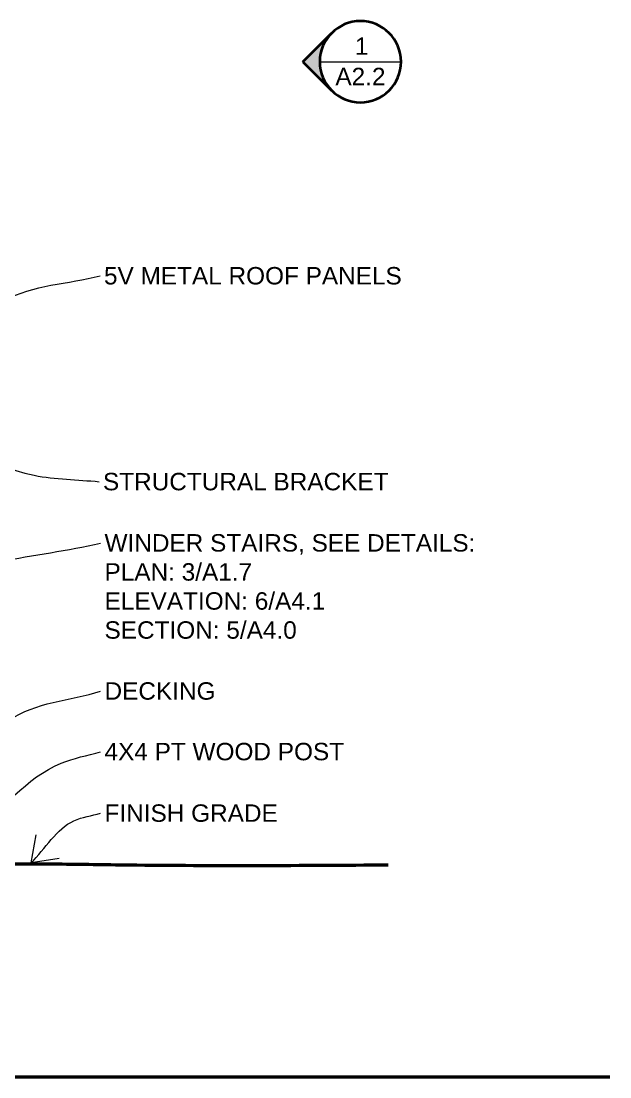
# Model space of a CAD drawing. Header units: inches. Extents: x -54 to 15382, y 469 to 41738.
# Drawn here: x 3842.5 to 3994.4, y 4289.5 to 4562.2 of the extents above; entities that cross this region are included whole.
import ezdxf

# ---------------------------------------------------------------- set-up
doc = ezdxf.new("R2010")
doc.units = ezdxf.units.IN
doc.header["$MEASUREMENT"] = 0
doc.layers.get('0').update_dxf_attribs({"lineweight": 9})
for name, color, linetype, lineweight in [('2', 7, 'Continuous', 18), ('5', 7, 'Continuous', 50), ('A-LINK', 7, 'Continuous', 40), ('A-TEXTx', 7, 'Continuous', 18)]:
    doc.layers.add(name, color=color, linetype=linetype, lineweight=lineweight)
doc.styles.get("Standard").update_dxf_attribs({"font": 'arial.ttf'})
doc.dimstyles.get("Standard").update_dxf_attribs({"dimtxt": 3, "dimasz": 2, "dimexe": 0.03125, "dimexo": 0.0625, "dimgap": 0.03125, "dimtad": 0, "dimtoh": 1, "dimdec": 4, "dimlfac": 0.99985, "dimzin": 0, "dimdsep": 46, "dimlunit": 4, "dimtxsty": 'Standard', "dimblk": 'ARCHTICK', "dimblk1": 'ARCHTICK', "dimblk2": 'ARCHTICK', "dimcen": 0.09, "dimclrt": 256, "dimadec": 0, "dimazin": 0, "dimtfac": 1, "dimtdec": 4, "dimtofl": 0, "dimtmove": 0, "dimatfit": 3, "dimfxl": 1, "dimtolj": 1, "dimtzin": 0, "dimarcsym": 0})

# ---------------------------------------------------------------- blocks, each defined once
blk = doc.blocks.new('_ArchTick')
at = {"color": 0, "linetype": 'ByBlock', "lineweight": 0, "const_width": 0.15}
blk.add_lwpolyline([(-0.5, -0.5), (0.5, 0.5)], dxfattribs=at)
blk = doc.blocks.new('Elevation Callout - 1')
at = {"layer": 'A-LINK', "ltscale": 0.1}
blk.add_hatch(color=256, dxfattribs=at).paths.add_polyline_path([(2031.59, 7377.65), (2039.01, 7370.23), (2046.43, 7377.65, -0.198912), (2039.01, 7374.58, -0.198912)])
for q in [(2031.59, 7377.65), (2046.43, 7377.65)]:
    blk.add_line((2039.01, 7370.23), q, dxfattribs=at)
blk.add_circle((2039.01, 7385.08), 10.5, dxfattribs=at)

msp = doc.modelspace()

# ---------------------------------------------------------------- linework, layer by layer
at = {"layer": '2', "ltscale": 0.1}
msp.add_line((3919.5640585, 4551.7018038), (3940.5640586, 4551.7018038), dxfattribs=at)
at = {"layer": '5', "ltscale": 0.1}
msp.add_line((3330.0000785, 4289.5008975), (3994.438464, 4289.5008975), dxfattribs=at)
at = {"layer": '5'}
msp.add_open_spline([(3792.0000785, 4345.2958354), (3794.4841271, 4345.2046821), (3799.9717645, 4345.0033106), (3809.1525768, 4344.6949999), (3818.4347713, 4344.8438774), (3828.3605825, 4344.5768957), (3839.1580772, 4344.5711474), (3853.478801, 4344.5195964), (3886.4763248, 4343.9650268), (3914.9171121, 4344.1344915), (3937.2519393, 4344.2675739)], degree=3, knots=[0, 0, 0, 0, 7.4573924002, 16.4745021806, 27.5530524733, 35.2986121506, 46.2594930158, 59.9439618927, 78.2611253105, 145.2629861846, 145.2629861846, 145.2629861846, 145.2629861846], dxfattribs=at)

# ---------------------------------------------------------------- block references
at = {"ltscale": 0.1, "xscale": -1, "rotation": 270}
msp.add_blockref('Elevation Callout - 1', (-3455.0115254, 2512.6917728), dxfattribs=at)

# ---------------------------------------------------------------- texts
at = {"layer": 'A-LINK', "ltscale": 0.1, "attachment_point": 5}
for s, insert, char_height, width in [('{1}', (3930.3742014, 4555.7451548), 4.5, 9.771161836), ('{\\H0.75x;A2.2}', (3930.0683161, 4547.8918396), 6, 9.85131083)]:
    msp.add_mtext(s, dxfattribs=dict(at, insert=insert, char_height=char_height, width=width))
at = {"layer": 'A-TEXTx', "ltscale": 0.25, "char_height": 4.5, "attachment_point": 4}
for s, insert in [('{5V METAL ROOF PANELS}', (3863.886393, 4496.4015108)), ('{STRUCTURAL BRACKET }', (3863.6270054, 4443.2337017)), ('WINDER STAIRS, SEE DETAILS: \\PPLAN: 3/A1.7\\PELEVATION: 6/A4.1\\PSECTION: 5/A4.0', (3864.0288708, 4416.1496784)), ('{DECKING}', (3864.0288708, 4389.1490754)), ('{4X4 PT WOOD POST}', (3864.0288708, 4373.4983309)), ('{FINISH GRADE}', (3864.0288708, 4357.6031935))]:
    msp.add_mtext(s, dxfattribs=dict(at, insert=insert))

# ---------------------------------------------------------------- leaders
at = {"layer": 'A-TEXTx', "path_type": 1, "annotation_type": 0, "has_hookline": 1, "hookline_direction": 0}
for points, text_width in [([(3824.0783872, 4477.4276994), (3838.2667467, 4490.0110736), (3862.886393, 4496.4015108)], 76.2667121), ([(3809.6196096, 4462.1050375), (3845.8889665, 4444.8854497), (3862.6270054, 4443.2337017)], 73.292292), ([(3768.7403484, 4388.8074565), (3811.929562, 4415.8950639), (3863.0288708, 4427.3635656)], 95.116985), ([(3827.6631792, 4367.4343083), (3839.569598, 4381.6463032), (3863.0288708, 4389.1490754)], 27.7336289), ([(3829.7500785, 4352.1116983), (3852.8020576, 4370.5152197), (3863.0288708, 4373.4983309)], 61.5910641), ([(3845.0641348, 4344.7583799), (3856.1410593, 4355.6747732), (3863.0288708, 4357.6031935)], 43.8550477)]:
    msp.add_leader(points, dimstyle='Standard', override={"dimasz": 6, "dimgap": 1, "dimldrblk": 'Open90', "dimlwd": -1}, dxfattribs=dict(at, text_width=text_width))

doc.saveas('drawing.dxf')
